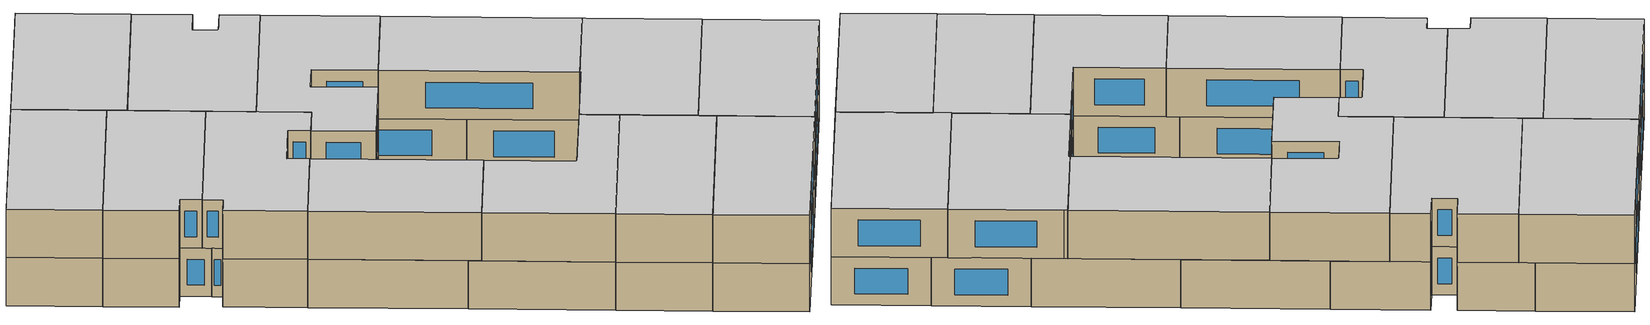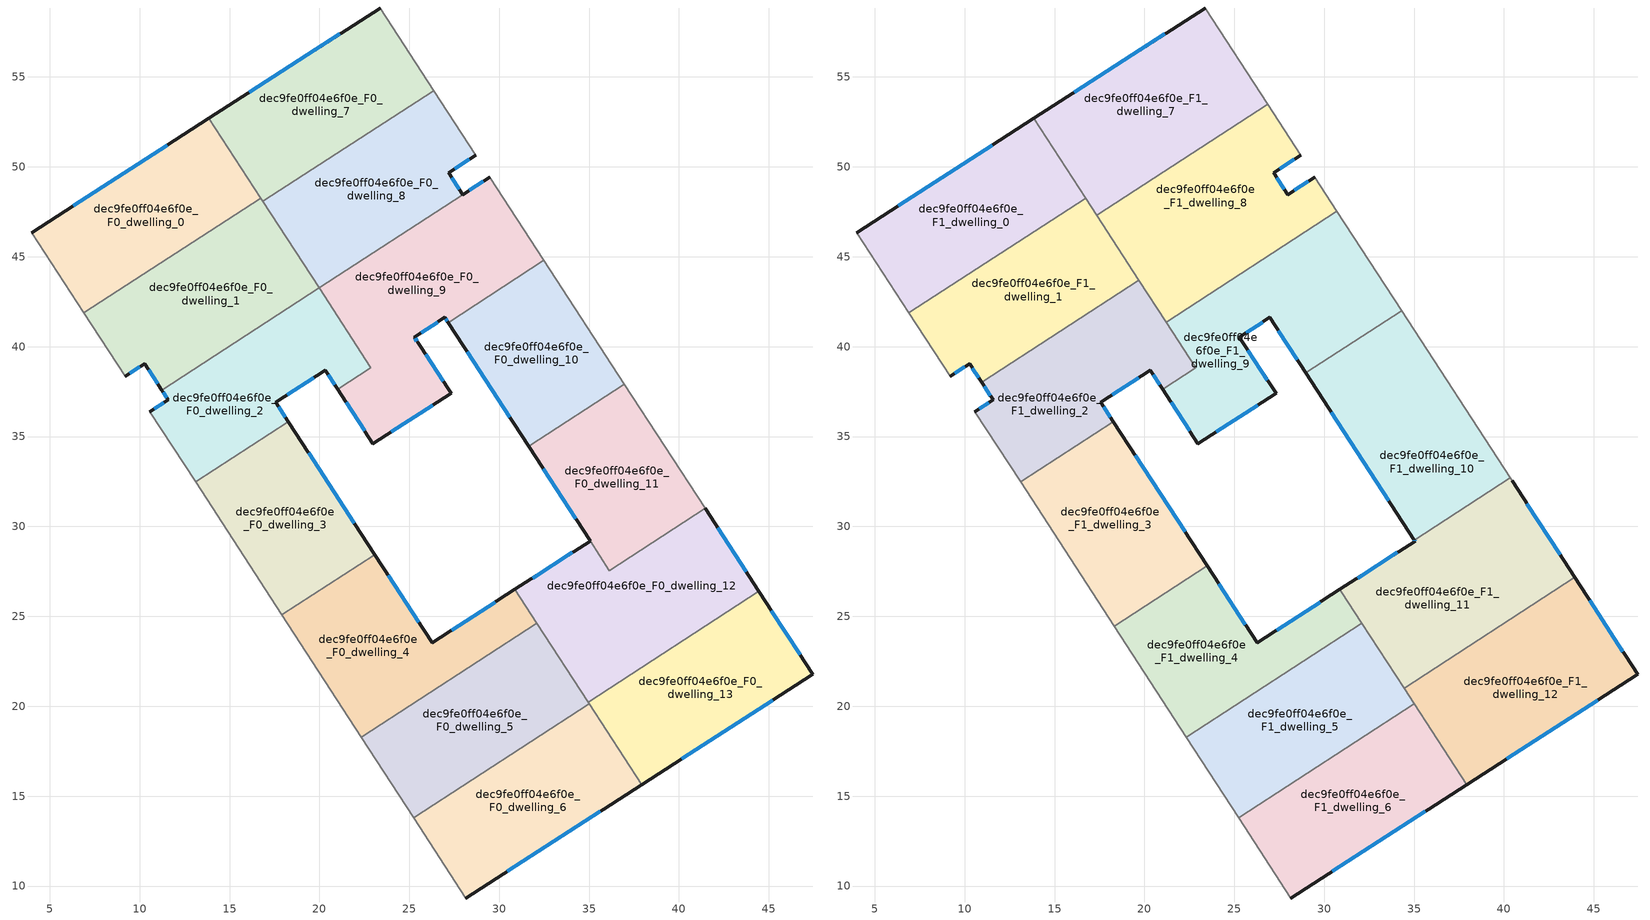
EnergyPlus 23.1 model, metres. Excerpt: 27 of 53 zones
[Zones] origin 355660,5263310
dec9fe0ff04e6f0e_F0_dwelling_0
 floor ground (EU_floor_Construction): 13.86,52.69 16.74,48.26 6.9,41.88 4,46.34 z0
 wall outside (EU_wall_Construction): 13.86,52.69 4,46.34 z0:3
 wall to dec9fe0ff04e6f0e_F0_dwelling_1 (EU_wall_Construction): 6.9,41.88 16.74,48.26 z0:3
 wall adiabatic (EU_wall_Construction): 4,46.34 6.9,41.88 z0:3
 wall to dec9fe0ff04e6f0e_F0_dwelling_7 (EU_wall_Construction): 16.74,48.26 13.86,52.69 z0:3
 window (EU_Window_Construction): 11.54,51.2 6.32,47.83 z0.7:2.3
dec9fe0ff04e6f0e_F0_dwelling_1
 floor ground (EU_floor_Construction): 16.74,48.26 19.98,43.27 11.23,37.58 10.27,39.05 9.19,38.36 6.9,41.88 z0
 wall outside (EU_wall_Construction): 9.19,38.36 10.27,39.05 11.23,37.58 z0:3
 wall to dec9fe0ff04e6f0e_F0_dwelling_2 (EU_wall_Construction): 11.23,37.58 19.98,43.27 z0:3
 wall adiabatic (EU_wall_Construction): 6.9,41.88 9.19,38.36 z0:3
 wall to dec9fe0ff04e6f0e_F0_dwelling_8 (EU_wall_Construction): 19.98,43.27 16.86,48.08 z0:3
 wall to dec9fe0ff04e6f0e_F0_dwelling_7 (EU_wall_Construction): 16.86,48.08 16.74,48.26 z0:3
 window (EU_Window_Construction): 10.5,38.71 11,37.93 / 9.45,38.52 10.02,38.89 z0.7:2.3
dec9fe0ff04e6f0e_F0_dwelling_10
 floor ground (EU_floor_Construction): 32.49,44.79 36.96,37.91 31.63,34.45 27.16,41.33 z0
 wall outside (EU_wall_Construction): 27.16,41.33 31.63,34.45 z0:3
 wall to dec9fe0ff04e6f0e_F0_dwelling_9 (EU_wall_Construction): 32.49,44.79 27.16,41.33 z0:3
 wall adiabatic (EU_wall_Construction): 36.96,37.91 32.49,44.79 z0:3
 wall to dec9fe0ff04e6f0e_F0_dwelling_11 (EU_wall_Construction): 31.63,34.45 36.96,37.91 z0:3
 window (EU_Window_Construction): 28.21,39.72 30.58,36.07 z0.7:2.3
dec9fe0ff04e6f0e_F0_dwelling_11
 floor ground (EU_floor_Construction): 36.96,37.91 41.45,31 36.12,27.54 31.63,34.45 z0
 wall outside (EU_wall_Construction): 31.63,34.45 35.05,29.19 z0:3
 wall adiabatic (EU_wall_Construction): 41.45,31 36.96,37.91 z0:3
 wall to dec9fe0ff04e6f0e_F0_dwelling_12 (EU_wall_Construction): 35.05,29.19 36.12,27.54 41.45,31 z0:3
 window (EU_Window_Construction): 32.44,33.21 34.25,30.43 z0.7:2.3
dec9fe0ff04e6f0e_F0_dwelling_12
 floor ground (EU_floor_Construction): 41.45,31 44.44,26.4 34.94,20.23 30.87,26.49 35.05,29.19 36.12,27.54 z0
 wall outside (EU_wall_Construction): 35.05,29.19 30.87,26.49 / 44.44,26.4 41.45,31 z0:3
 wall to dec9fe0ff04e6f0e_F0_dwelling_13 (EU_wall_Construction): 34.94,20.23 44.44,26.4 z0:3
 wall to dec9fe0ff04e6f0e_F0_dwelling_5 (EU_wall_Construction): 32.09,24.62 34.94,20.23 z0:3
 wall to dec9fe0ff04e6f0e_F0_dwelling_4 (EU_wall_Construction): 30.87,26.49 32.09,24.62 z0:3
 window (EU_Window_Construction): 34.07,28.56 31.85,27.13 / 43.74,27.48 42.15,29.92 z0.7:2.3
dec9fe0ff04e6f0e_F0_dwelling_13
 floor ground (EU_floor_Construction): 44.44,26.4 47.44,21.78 37.92,15.64 34.94,20.23 z0
 wall outside (EU_wall_Construction): 37.92,15.64 47.44,21.78 44.44,26.4 z0:3
 wall to dec9fe0ff04e6f0e_F0_dwelling_6 (EU_wall_Construction): 35,20.14 37.92,15.64 z0:3
 wall to dec9fe0ff04e6f0e_F0_dwelling_5 (EU_wall_Construction): 34.94,20.23 35,20.14 z0:3
 window (EU_Window_Construction): 46.73,22.86 45.14,25.31 / 40.15,17.08 45.2,20.34 z0.7:2.3
dec9fe0ff04e6f0e_F0_dwelling_2
 floor ground (EU_floor_Construction): 19.98,43.27 22.87,38.82 21.02,37.62 20.33,38.68 17.57,36.91 18.27,35.83 13.11,32.48 10.58,36.39 11.58,37.04 11.23,37.58 z0
 wall outside (EU_wall_Construction): 18.27,35.83 17.57,36.91 20.33,38.68 21.02,37.62 / 11.23,37.58 11.58,37.04 10.58,36.39 z0:3
 wall to dec9fe0ff04e6f0e_F0_dwelling_9 (EU_wall_Construction): 21.02,37.62 22.87,38.82 19.98,43.27 z0:3
 wall to dec9fe0ff04e6f0e_F0_dwelling_3 (EU_wall_Construction): 13.11,32.48 18.27,35.83 z0:3
 wall adiabatic (EU_wall_Construction): 10.58,36.39 13.11,32.48 z0:3
 window (EU_Window_Construction): 20.49,38.43 20.86,37.87 / 18.22,37.32 19.68,38.27 / 18.11,36.08 17.74,36.65 / 11.34,36.89 10.81,36.54 / 11.31,37.46 11.5,37.17 z0.7:2.3
dec9fe0ff04e6f0e_F0_dwelling_3
 floor ground (EU_floor_Construction): 18.27,35.83 23.08,28.44 17.92,25.09 13.11,32.48 z0
 wall outside (EU_wall_Construction): 23.08,28.44 18.27,35.83 z0:3
 wall to dec9fe0ff04e6f0e_F0_dwelling_4 (EU_wall_Construction): 17.92,25.09 23.08,28.44 z0:3
 wall adiabatic (EU_wall_Construction): 13.11,32.48 17.92,25.09 z0:3
 window (EU_Window_Construction): 21.95,30.17 19.4,34.09 z0.7:2.3
dec9fe0ff04e6f0e_F0_dwelling_4
 floor ground (EU_floor_Construction): 30.87,26.49 32.09,24.62 22.34,18.29 17.92,25.09 23.08,28.44 26.27,23.53 z0
 wall outside (EU_wall_Construction): 30.87,26.49 26.27,23.53 23.08,28.44 z0:3
 wall to dec9fe0ff04e6f0e_F0_dwelling_5 (EU_wall_Construction): 22.34,18.29 32.09,24.62 z0:3
 wall adiabatic (EU_wall_Construction): 17.92,25.09 22.34,18.29 z0:3
 window (EU_Window_Construction): 29.79,25.8 27.35,24.22 / 25.52,24.68 23.83,27.28 z0.7:2.3
dec9fe0ff04e6f0e_F0_dwelling_5
 floor ground (EU_floor_Construction): 32.09,24.62 35,20.14 25.25,13.8 22.34,18.29 z0
 wall to dec9fe0ff04e6f0e_F0_dwelling_6 (EU_wall_Construction): 25.25,13.8 35,20.14 z0:3
 wall adiabatic (EU_wall_Construction): 22.34,18.29 25.25,13.8 z0:3
dec9fe0ff04e6f0e_F0_dwelling_6
 floor ground (EU_floor_Construction): 35,20.14 37.92,15.64 28.15,9.33 25.25,13.8 z0
 wall outside (EU_wall_Construction): 28.15,9.33 37.92,15.64 z0:3
 wall adiabatic (EU_wall_Construction): 25.25,13.8 28.15,9.33 z0:3
 window (EU_Window_Construction): 30.45,10.81 35.63,14.16 z0.7:2.3
dec9fe0ff04e6f0e_F0_dwelling_7
 floor ground (EU_floor_Construction): 23.38,58.83 26.35,54.25 16.86,48.08 13.86,52.69 z0
 wall outside (EU_wall_Construction): 23.38,58.83 13.86,52.69 z0:3
 wall to dec9fe0ff04e6f0e_F0_dwelling_8 (EU_wall_Construction): 16.86,48.08 26.35,54.25 z0:3
 wall adiabatic (EU_wall_Construction): 26.35,54.25 23.38,58.83 z0:3
 window (EU_Window_Construction): 21.14,57.39 16.09,54.14 z0.7:2.3
dec9fe0ff04e6f0e_F0_dwelling_8
 floor ground (EU_floor_Construction): 26.35,54.25 28.7,50.64 27.19,49.67 27.97,48.46 19.98,43.27 16.86,48.08 z0
 wall outside (EU_wall_Construction): 27.97,48.46 27.19,49.67 28.7,50.64 z0:3
 wall to dec9fe0ff04e6f0e_F0_dwelling_9 (EU_wall_Construction): 19.98,43.27 27.97,48.46 z0:3
 wall adiabatic (EU_wall_Construction): 28.7,50.64 26.35,54.25 z0:3
 window (EU_Window_Construction): 27.54,49.9 28.34,50.41 / 27.79,48.74 27.37,49.38 z0.7:2.3
dec9fe0ff04e6f0e_F0_dwelling_9
 floor ground (EU_floor_Construction): 29.48,49.43 32.49,44.79 27.16,41.33 26.97,41.62 25.28,40.53 25.47,40.24 27.32,37.4 22.98,34.6 21.02,37.62 22.87,38.82 19.98,43.27 27.97,48.46 z0
 wall outside (EU_wall_Construction): 29.48,49.43 27.97,48.46 / 21.02,37.62 22.98,34.6 27.32,37.4 25.47,40.24 25.28,40.53 26.97,41.62 27.16,41.33 z0:3
 wall adiabatic (EU_wall_Construction): 32.49,44.79 29.48,49.43 z0:3
 window (EU_Window_Construction): 29.12,49.2 28.33,48.69 / 27.02,41.55 27.12,41.4 / 25.68,40.79 26.58,41.37 / 25.43,40.31 25.33,40.46 / 26.89,38.07 25.91,39.57 / 24,35.26 26.3,36.74 / 21.48,36.91 22.52,35.31 z0.7:2.3
dec9fe0ff04e6f0e_F1_dwelling_0
 floor to dec9fe0ff04e6f0e_F0_dwelling_0 (EU_floor_Construction): 13.86,52.69 16.74,48.26 6.9,41.88 4,46.34 z3
 wall outside (EU_wall_Construction): 13.86,52.69 4,46.34 z3:6
 wall to dec9fe0ff04e6f0e_F1_dwelling_1 (EU_wall_Construction): 6.9,41.88 16.74,48.26 z3:6
 wall adiabatic (EU_wall_Construction): 4,46.34 6.9,41.88 z3:6
 wall to dec9fe0ff04e6f0e_F1_dwelling_7 (EU_wall_Construction): 16.74,48.26 13.86,52.69 z3:6
 window (EU_Window_Construction): 11.54,51.2 6.32,47.83 z3.7:5.3
 ceiling to dec9fe0ff04e6f0e_F2_dwelling_0 (EU_floor_Construction): 16.74,48.26 13.86,52.69 4,46.34 6.9,41.88 z6
dec9fe0ff04e6f0e_F1_dwelling_1
 floor to dec9fe0ff04e6f0e_F0_dwelling_1 (EU_floor_Construction): 16.74,48.26 19.7,43.7 10.95,38.02 10.27,39.05 9.19,38.36 6.9,41.88 z3
 wall outside (EU_wall_Construction): 9.19,38.36 10.27,39.05 10.95,38.02 z3:6
 wall to dec9fe0ff04e6f0e_F1_dwelling_2 (EU_wall_Construction): 10.95,38.02 19.7,43.7 z3:6
 wall adiabatic (EU_wall_Construction): 6.9,41.88 9.19,38.36 z3:6
 wall to dec9fe0ff04e6f0e_F1_dwelling_8 (EU_wall_Construction): 19.7,43.7 17.35,47.31 z3:6
 wall to dec9fe0ff04e6f0e_F1_dwelling_7 (EU_wall_Construction): 17.35,47.31 16.74,48.26 z3:6
 window (EU_Window_Construction): 10.43,38.81 10.79,38.26 / 9.45,38.52 10.02,38.89 z3.7:5.3
 ceiling to dec9fe0ff04e6f0e_F2_dwelling_1 (EU_floor_Construction): 19.7,43.7 16.74,48.26 6.9,41.88 9.19,38.36 10.27,39.05 10.95,38.02 z6
dec9fe0ff04e6f0e_F1_dwelling_10
 floor to dec9fe0ff04e6f0e_F0_dwelling_10 (EU_floor_Construction): 34.31,42 36.96,37.91 31.63,34.45 28.98,38.54 z3
 floor to dec9fe0ff04e6f0e_F0_dwelling_11 (EU_floor_Construction): 36.96,37.91 40.34,32.7 35.02,29.24 31.63,34.45 z3
 wall outside (EU_wall_Construction): 28.98,38.54 35.02,29.24 z3:6
 wall to dec9fe0ff04e6f0e_F1_dwelling_9 (EU_wall_Construction): 34.31,42 28.98,38.54 z3:6
 wall adiabatic (EU_wall_Construction): 40.34,32.7 34.31,42 z3:6
 wall to dec9fe0ff04e6f0e_F1_dwelling_11 (EU_wall_Construction): 35.02,29.24 40.34,32.7 z3:6
 window (EU_Window_Construction): 30.4,36.35 33.6,31.42 z3.7:5.3
 ceiling to dec9fe0ff04e6f0e_F2_dwelling_10 (EU_floor_Construction): 40.34,32.7 34.31,42 28.98,38.54 35.02,29.24 z6
dec9fe0ff04e6f0e_F1_dwelling_11
 floor to dec9fe0ff04e6f0e_F0_dwelling_11 (EU_floor_Construction): 40.45,32.53 41.45,31 36.12,27.54 35.02,29.24 40.34,32.7 z3
 floor to dec9fe0ff04e6f0e_F0_dwelling_12 (EU_floor_Construction): 41.45,31 43.94,27.16 34.44,21 30.96,26.37 30.87,26.49 35.05,29.19 36.12,27.54 z3
 wall outside (EU_wall_Construction): 35.02,29.24 35.05,29.19 30.87,26.49 / 43.94,27.16 40.45,32.53 z3:6
 wall adiabatic (EU_wall_Construction): 40.45,32.53 40.34,32.7 z3:6
 wall to dec9fe0ff04e6f0e_F1_dwelling_12 (EU_wall_Construction): 34.44,21 43.94,27.16 z3:6
 wall to dec9fe0ff04e6f0e_F1_dwelling_5 (EU_wall_Construction): 32.09,24.62 34.44,21 z3:6
 wall to dec9fe0ff04e6f0e_F1_dwelling_4 (EU_wall_Construction): 30.87,26.49 30.96,26.37 32.09,24.62 z3:6
 window (EU_Window_Construction): 34.07,28.56 31.85,27.13 / 35.03,29.23 35.04,29.2 / 43.12,28.42 41.27,31.27 z3.7:5.3
 ceiling to dec9fe0ff04e6f0e_F2_dwelling_11 (EU_floor_Construction): 43.94,27.16 40.45,32.53 40.34,32.7 35.02,29.24 35.05,29.19 30.87,26.49 30.96,26.37 34.44,21 z6
dec9fe0ff04e6f0e_F1_dwelling_12
 floor to dec9fe0ff04e6f0e_F0_dwelling_13 (EU_floor_Construction): 44.44,26.4 47.44,21.78 37.92,15.64 34.94,20.23 z3
 floor to dec9fe0ff04e6f0e_F0_dwelling_12 (EU_floor_Construction): 43.94,27.16 44.44,26.4 34.94,20.23 34.44,21 z3
 wall outside (EU_wall_Construction): 37.92,15.64 47.44,21.78 43.94,27.16 z3:6
 wall to dec9fe0ff04e6f0e_F1_dwelling_6 (EU_wall_Construction): 35,20.14 37.92,15.64 z3:6
 wall to dec9fe0ff04e6f0e_F1_dwelling_5 (EU_wall_Construction): 34.44,21 35,20.14 z3:6
 window (EU_Window_Construction): 46.62,23.04 44.76,25.9 / 40.15,17.08 45.2,20.34 z3.7:5.3
 ceiling to dec9fe0ff04e6f0e_F2_dwelling_12 (EU_floor_Construction): 47.44,21.78 43.94,27.16 34.44,21 37.92,15.64 z6
dec9fe0ff04e6f0e_F1_dwelling_2
 floor to dec9fe0ff04e6f0e_F0_dwelling_2 (EU_floor_Construction): 19.98,43.27 22.87,38.82 21.02,37.62 20.33,38.68 17.57,36.91 18.27,35.83 13.11,32.48 10.58,36.39 11.58,37.04 11.23,37.59 z3
 floor to dec9fe0ff04e6f0e_F0_dwelling_1 (EU_floor_Construction): 19.7,43.7 19.98,43.27 11.23,37.59 10.95,38.02 z3
 wall outside (EU_wall_Construction): 18.27,35.83 17.57,36.91 20.33,38.68 21.02,37.62 / 10.95,38.02 11.58,37.04 10.58,36.39 z3:6
 wall to dec9fe0ff04e6f0e_F1_dwelling_9 (EU_wall_Construction): 21.02,37.62 22.87,38.82 21.21,41.37 z3:6
 wall to dec9fe0ff04e6f0e_F1_dwelling_3 (EU_wall_Construction): 13.11,32.48 18.27,35.83 z3:6
 wall adiabatic (EU_wall_Construction): 10.58,36.39 13.11,32.48 z3:6
 wall to dec9fe0ff04e6f0e_F1_dwelling_8 (EU_wall_Construction): 21.21,41.37 19.7,43.7 z3:6
 window (EU_Window_Construction): 20.49,38.43 20.86,37.87 / 18.22,37.32 19.68,38.27 / 18.11,36.08 17.74,36.65 / 11.34,36.89 10.81,36.54 / 11.1,37.79 11.43,37.27 z3.7:5.3
 ceiling to dec9fe0ff04e6f0e_F2_dwelling_2 (EU_floor_Construction): 21.02,37.62 22.87,38.82 19.7,43.7 10.95,38.02 11.58,37.04 10.58,36.39 13.11,32.48 18.27,35.83 17.57,36.91 20.33,38.68 z6
dec9fe0ff04e6f0e_F1_dwelling_3
 floor to dec9fe0ff04e6f0e_F0_dwelling_3 (EU_floor_Construction): 18.27,35.83 23.08,28.44 17.92,25.09 13.11,32.48 z3
 floor to dec9fe0ff04e6f0e_F0_dwelling_4 (EU_floor_Construction): 23.08,28.44 23.49,27.81 18.33,24.46 17.92,25.09 z3
 wall outside (EU_wall_Construction): 23.49,27.81 18.27,35.83 z3:6
 wall to dec9fe0ff04e6f0e_F1_dwelling_4 (EU_wall_Construction): 18.33,24.46 23.49,27.81 z3:6
 wall adiabatic (EU_wall_Construction): 13.11,32.48 18.33,24.46 z3:6
 window (EU_Window_Construction): 22.26,29.69 19.5,33.95 z3.7:5.3
 ceiling to dec9fe0ff04e6f0e_F2_dwelling_3 (EU_floor_Construction): 23.49,27.81 18.27,35.83 13.11,32.48 18.33,24.46 z6
dec9fe0ff04e6f0e_F1_dwelling_4
 floor to dec9fe0ff04e6f0e_F0_dwelling_4 (EU_floor_Construction): 30.87,26.49 32.09,24.62 22.34,18.29 18.33,24.46 23.49,27.81 26.27,23.53 z3
 wall outside (EU_wall_Construction): 30.87,26.49 26.27,23.53 23.49,27.81 z3:6
 wall to dec9fe0ff04e6f0e_F1_dwelling_5 (EU_wall_Construction): 22.34,18.29 32.09,24.62 z3:6
 wall adiabatic (EU_wall_Construction): 18.33,24.46 22.34,18.29 z3:6
 window (EU_Window_Construction): 25.62,24.53 24.14,26.8 / 29.79,25.8 27.35,24.22 z3.7:5.3
 ceiling to dec9fe0ff04e6f0e_F2_dwelling_4 (EU_floor_Construction): 32.09,24.62 30.87,26.49 26.27,23.53 23.49,27.81 18.33,24.46 22.34,18.29 z6
dec9fe0ff04e6f0e_F1_dwelling_5
 floor to dec9fe0ff04e6f0e_F0_dwelling_5 (EU_floor_Construction): 32.09,24.62 35,20.14 25.25,13.8 22.34,18.29 z3
 wall to dec9fe0ff04e6f0e_F1_dwelling_6 (EU_wall_Construction): 25.25,13.8 35,20.14 z3:6
 wall adiabatic (EU_wall_Construction): 22.34,18.29 25.25,13.8 z3:6
 ceiling to dec9fe0ff04e6f0e_F2_dwelling_5 (EU_floor_Construction): 35,20.14 32.09,24.62 22.34,18.29 25.25,13.8 z6
dec9fe0ff04e6f0e_F1_dwelling_6
 floor to dec9fe0ff04e6f0e_F0_dwelling_6 (EU_floor_Construction): 35,20.14 37.92,15.64 28.15,9.33 25.25,13.8 z3
 wall outside (EU_wall_Construction): 28.15,9.33 37.92,15.64 z3:6
 wall adiabatic (EU_wall_Construction): 25.25,13.8 28.15,9.33 z3:6
 window (EU_Window_Construction): 30.45,10.81 35.63,14.16 z3.7:5.3
 ceiling to dec9fe0ff04e6f0e_F2_dwelling_6 (EU_floor_Construction): 37.92,15.64 35,20.14 25.25,13.8 28.15,9.33 z6
dec9fe0ff04e6f0e_F1_dwelling_7
 floor to dec9fe0ff04e6f0e_F0_dwelling_7 (EU_floor_Construction): 23.38,58.83 26.35,54.25 16.86,48.08 13.86,52.69 z3
 floor to dec9fe0ff04e6f0e_F0_dwelling_8 (EU_floor_Construction): 26.35,54.25 26.85,53.48 17.35,47.31 16.86,48.08 z3
 wall outside (EU_wall_Construction): 23.38,58.83 13.86,52.69 z3:6
 wall to dec9fe0ff04e6f0e_F1_dwelling_8 (EU_wall_Construction): 17.35,47.31 26.85,53.48 z3:6
 wall adiabatic (EU_wall_Construction): 26.85,53.48 23.38,58.83 z3:6
 window (EU_Window_Construction): 21.14,57.39 16.09,54.14 z3.7:5.3
 ceiling to dec9fe0ff04e6f0e_F2_dwelling_7 (EU_floor_Construction): 26.85,53.48 23.38,58.83 13.86,52.69 17.35,47.31 z6
dec9fe0ff04e6f0e_F1_dwelling_8
 floor to dec9fe0ff04e6f0e_F0_dwelling_8 (EU_floor_Construction): 26.85,53.48 28.7,50.64 27.19,49.67 27.97,48.46 19.98,43.27 17.35,47.31 z3
 floor to dec9fe0ff04e6f0e_F0_dwelling_9 (EU_floor_Construction): 29.48,49.43 30.71,47.54 21.21,41.37 19.98,43.27 27.97,48.46 z3
 wall outside (EU_wall_Construction): 29.48,49.43 27.97,48.46 27.19,49.67 28.7,50.64 z3:6
 wall adiabatic (EU_wall_Construction): 28.7,50.64 26.85,53.48 / 30.71,47.54 29.48,49.43 z3:6
 wall to dec9fe0ff04e6f0e_F1_dwelling_9 (EU_wall_Construction): 21.21,41.37 30.71,47.54 z3:6
 window (EU_Window_Construction): 27.54,49.9 28.34,50.41 / 27.79,48.74 27.37,49.38 / 29.12,49.2 28.33,48.69 z3.7:5.3
 ceiling to dec9fe0ff04e6f0e_F2_dwelling_8 (EU_floor_Construction): 30.71,47.54 29.48,49.43 27.97,48.46 27.19,49.67 28.7,50.64 26.85,53.48 17.35,47.31 21.21,41.37 z6
dec9fe0ff04e6f0e_F1_dwelling_9
 floor to dec9fe0ff04e6f0e_F0_dwelling_9 (EU_floor_Construction): 30.71,47.54 32.49,44.79 27.16,41.33 26.97,41.62 25.28,40.53 27.32,37.4 22.98,34.6 21.02,37.62 22.87,38.82 21.21,41.37 z3
 floor to dec9fe0ff04e6f0e_F0_dwelling_10 (EU_floor_Construction): 32.49,44.79 34.31,42 28.98,38.54 27.16,41.33 z3
 wall outside (EU_wall_Construction): 21.02,37.62 22.98,34.6 27.32,37.4 25.28,40.53 26.97,41.62 28.98,38.54 z3:6
 wall adiabatic (EU_wall_Construction): 34.31,42 30.71,47.54 z3:6
 window (EU_Window_Construction): 27.44,40.9 28.51,39.26 / 25.68,40.79 26.58,41.37 / 26.84,38.13 25.76,39.79 / 24,35.26 26.3,36.74 / 21.48,36.91 22.52,35.31 z3.7:5.3
 ceiling to dec9fe0ff04e6f0e_F2_dwelling_9 (EU_floor_Construction): 28.98,38.54 34.31,42 30.71,47.54 21.21,41.37 22.87,38.82 21.02,37.62 22.98,34.6 27.32,37.4 25.28,40.53 26.97,41.62 z6
[Building]
EU S2 Campaign: North Axis=0; Terrain=City; Solar Distribution=FullExterior
[Site:Location]
Budapest.Ferenc.Liszt.Intl.AP: Latitude=47.437; Longitude=19.256; Time Zone=1; Elevation=185
[SizingPeriod:WeatherFileDays]
AnnualSizingPeriod: Begin Month=1; Begin Day of Month=1; End Month=12; End Day of Month=31; Day of Week for Start Day=Monday; Use Weather File Daylight Saving Period=No; Use Weather File Rain and Snow Indicators=No
[MATERIAL]
EU_InternalMass_Material: Roughness=MediumRough; Thickness=0.1; Conductivity=1; Density=1800; Specific Heat=900; Thermal Absorptance=0.9; Solar Absorptance=0.7; Visible Absorptance=0.7
[MATERIAL:NOMASS] Roughness=MediumRough; Thermal Absorptance=0.9; Solar Absorptance=0.7; Visible Absorptance=0.7
Name | Thermal Resistance
EU_wall_NoMass | 0.832559
EU_floor_NoMass | 0.872794
[WINDOWMATERIAL:SIMPLEGLAZINGSYSTEM]
EU_Window_SimpleGlazing: UFactor=2.79869; Solar Heat Gain Coefficient=0.75; Visible Transmittance=0.75
[CONSTRUCTION]
EU_wall_Construction: EU_wall_NoMass
EU_floor_Construction: EU_floor_NoMass
EU_Window_Construction: EU_Window_SimpleGlazing
EU_InternalMass_Construction: EU_InternalMass_Material
[ZONE] Type=1; Multiplier=1; Ceiling Height=autocalculate; Floor Area=autocalculate; Part of Total Floor Area=Yes
Name | Volume
dec9fe0ff04e6f0e_F0_dwelling_0; dec9fe0ff04e6f0e_F1_dwelling_0 | 186.474
dec9fe0ff04e6f0e_F0_dwelling_1 | 202.629
dec9fe0ff04e6f0e_F1_dwelling_1 | 186.5
dec9fe0ff04e6f0e_F0_dwelling_10 | 156.487
dec9fe0ff04e6f0e_F1_dwelling_10 | 211.219
dec9fe0ff04e6f0e_F0_dwelling_11 | 157.012
dec9fe0ff04e6f0e_F1_dwelling_11 | 223.535
dec9fe0ff04e6f0e_F0_dwelling_12 | 215.949
dec9fe0ff04e6f0e_F1_dwelling_12 | 217.57
dec9fe0ff04e6f0e_F0_dwelling_13; dec9fe0ff04e6f0e_F0_dwelling_7 | 186.497
dec9fe0ff04e6f0e_F0_dwelling_2 | 170.36
dec9fe0ff04e6f0e_F1_dwelling_2 | 186.481
dec9fe0ff04e6f0e_F0_dwelling_3 | 162.711
dec9fe0ff04e6f0e_F1_dwelling_3 | 176.563
dec9fe0ff04e6f0e_F0_dwelling_4 | 186.479
dec9fe0ff04e6f0e_F1_dwelling_4 | 172.642
dec9fe0ff04e6f0e_F0_dwelling_5; dec9fe0ff04e6f0e_F1_dwelling_5 | 186.526
dec9fe0ff04e6f0e_F0_dwelling_6; dec9fe0ff04e6f0e_F1_dwelling_6 | 186.472
dec9fe0ff04e6f0e_F1_dwelling_7 | 217.571
dec9fe0ff04e6f0e_F0_dwelling_8 | 187.068
dec9fe0ff04e6f0e_F1_dwelling_8 | 232.874
dec9fe0ff04e6f0e_F0_dwelling_9 | 239.698
dec9fe0ff04e6f0e_F1_dwelling_9 | 226.43
[INTERNALMASS] Construction=EU_InternalMass_Construction
Name | Zone or ZoneList | Surface Area
dec9fe0ff04e6f0e_F0_dwelling_0_EU_InternalMass | dec9fe0ff04e6f0e_F0_dwelling_0 | 62.158
dec9fe0ff04e6f0e_F0_dwelling_1_EU_InternalMass | dec9fe0ff04e6f0e_F0_dwelling_1 | 67.5429
dec9fe0ff04e6f0e_F0_dwelling_2_EU_InternalMass | dec9fe0ff04e6f0e_F0_dwelling_2 | 56.7869
dec9fe0ff04e6f0e_F0_dwelling_3_EU_InternalMass | dec9fe0ff04e6f0e_F0_dwelling_3 | 54.237
dec9fe0ff04e6f0e_F0_dwelling_4_EU_InternalMass | dec9fe0ff04e6f0e_F0_dwelling_4 | 62.1595
dec9fe0ff04e6f0e_F0_dwelling_5_EU_InternalMass | dec9fe0ff04e6f0e_F0_dwelling_5 | 62.1751
dec9fe0ff04e6f0e_F0_dwelling_6_EU_InternalMass | dec9fe0ff04e6f0e_F0_dwelling_6 | 62.1575
dec9fe0ff04e6f0e_F0_dwelling_7_EU_InternalMass | dec9fe0ff04e6f0e_F0_dwelling_7 | 62.1659
dec9fe0ff04e6f0e_F0_dwelling_8_EU_InternalMass | dec9fe0ff04e6f0e_F0_dwelling_8 | 62.3558
dec9fe0ff04e6f0e_F0_dwelling_9_EU_InternalMass | dec9fe0ff04e6f0e_F0_dwelling_9 | 79.8991
dec9fe0ff04e6f0e_F0_dwelling_10_EU_InternalMass | dec9fe0ff04e6f0e_F0_dwelling_10 | 52.1624
dec9fe0ff04e6f0e_F0_dwelling_11_EU_InternalMass | dec9fe0ff04e6f0e_F0_dwelling_11 | 52.3382
dec9fe0ff04e6f0e_F0_dwelling_12_EU_InternalMass | dec9fe0ff04e6f0e_F0_dwelling_12 | 71.9835
dec9fe0ff04e6f0e_F0_dwelling_13_EU_InternalMass | dec9fe0ff04e6f0e_F0_dwelling_13 | 62.1659
dec9fe0ff04e6f0e_F1_dwelling_0_EU_InternalMass | dec9fe0ff04e6f0e_F1_dwelling_0 | 62.158
dec9fe0ff04e6f0e_F1_dwelling_1_EU_InternalMass | dec9fe0ff04e6f0e_F1_dwelling_1 | 62.1687
dec9fe0ff04e6f0e_F1_dwelling_2_EU_InternalMass | dec9fe0ff04e6f0e_F1_dwelling_2 | 62.1604
dec9fe0ff04e6f0e_F1_dwelling_3_EU_InternalMass | dec9fe0ff04e6f0e_F1_dwelling_3 | 58.851
dec9fe0ff04e6f0e_F1_dwelling_4_EU_InternalMass | dec9fe0ff04e6f0e_F1_dwelling_4 | 57.5455
dec9fe0ff04e6f0e_F1_dwelling_5_EU_InternalMass | dec9fe0ff04e6f0e_F1_dwelling_5 | 62.1751
dec9fe0ff04e6f0e_F1_dwelling_6_EU_InternalMass | dec9fe0ff04e6f0e_F1_dwelling_6 | 62.1575
dec9fe0ff04e6f0e_F1_dwelling_7_EU_InternalMass | dec9fe0ff04e6f0e_F1_dwelling_7 | 72.5238
dec9fe0ff04e6f0e_F1_dwelling_8_EU_InternalMass | dec9fe0ff04e6f0e_F1_dwelling_8 | 77.6189
dec9fe0ff04e6f0e_F1_dwelling_9_EU_InternalMass | dec9fe0ff04e6f0e_F1_dwelling_9 | 75.4825
dec9fe0ff04e6f0e_F1_dwelling_10_EU_InternalMass | dec9fe0ff04e6f0e_F1_dwelling_10 | 70.4036
dec9fe0ff04e6f0e_F1_dwelling_11_EU_InternalMass | dec9fe0ff04e6f0e_F1_dwelling_11 | 74.5157
dec9fe0ff04e6f0e_F1_dwelling_12_EU_InternalMass | dec9fe0ff04e6f0e_F1_dwelling_12 | 72.5235
[OTHEREQUIPMENT] Fuel Type=Electricity; Design Level Calculation Method=Watts/Area; Power per Zone Floor Area=1; Fraction Latent=0; Fraction Radiant=0; Fraction Lost=0; Carbon Dioxide Generation Rate=0; EndUse Subcategory=EU_Step8_InternalGains
Name | Zone or ZoneList or Space or SpaceList | Schedule
EU_Step8_InternalGain_dec9fe0ff04e6f0e_F0_dwelling_0_f000 | dec9fe0ff04e6f0e_F0_dwelling_0 | EU_Step8_GainSchedule_dec9fe0ff04e6f0e_F0_dwelling_0_f000
EU_Step8_InternalGain_dec9fe0ff04e6f0e_F0_dwelling_1_f000 | dec9fe0ff04e6f0e_F0_dwelling_1 | EU_Step8_GainSchedule_dec9fe0ff04e6f0e_F0_dwelling_1_f000
EU_Step8_InternalGain_dec9fe0ff04e6f0e_F0_dwelling_2_f000 | dec9fe0ff04e6f0e_F0_dwelling_2 | EU_Step8_GainSchedule_dec9fe0ff04e6f0e_F0_dwelling_2_f000
EU_Step8_InternalGain_dec9fe0ff04e6f0e_F0_dwelling_3_f000 | dec9fe0ff04e6f0e_F0_dwelling_3 | EU_Step8_GainSchedule_dec9fe0ff04e6f0e_F0_dwelling_3_f000
EU_Step8_InternalGain_dec9fe0ff04e6f0e_F0_dwelling_4_f000 | dec9fe0ff04e6f0e_F0_dwelling_4 | EU_Step8_GainSchedule_dec9fe0ff04e6f0e_F0_dwelling_4_f000
EU_Step8_InternalGain_dec9fe0ff04e6f0e_F0_dwelling_5_f000 | dec9fe0ff04e6f0e_F0_dwelling_5 | EU_Step8_GainSchedule_dec9fe0ff04e6f0e_F0_dwelling_5_f000
EU_Step8_InternalGain_dec9fe0ff04e6f0e_F0_dwelling_6_f000 | dec9fe0ff04e6f0e_F0_dwelling_6 | EU_Step8_GainSchedule_dec9fe0ff04e6f0e_F0_dwelling_6_f000
EU_Step8_InternalGain_dec9fe0ff04e6f0e_F0_dwelling_7_f000 | dec9fe0ff04e6f0e_F0_dwelling_7 | EU_Step8_GainSchedule_dec9fe0ff04e6f0e_F0_dwelling_7_f000
EU_Step8_InternalGain_dec9fe0ff04e6f0e_F0_dwelling_8_f000 | dec9fe0ff04e6f0e_F0_dwelling_8 | EU_Step8_GainSchedule_dec9fe0ff04e6f0e_F0_dwelling_8_f000
EU_Step8_InternalGain_dec9fe0ff04e6f0e_F0_dwelling_9_f000 | dec9fe0ff04e6f0e_F0_dwelling_9 | EU_Step8_GainSchedule_dec9fe0ff04e6f0e_F0_dwelling_9_f000
EU_Step8_InternalGain_dec9fe0ff04e6f0e_F0_dwelling_10_f000 | dec9fe0ff04e6f0e_F0_dwelling_10 | EU_Step8_GainSchedule_dec9fe0ff04e6f0e_F0_dwelling_10_f000
EU_Step8_InternalGain_dec9fe0ff04e6f0e_F0_dwelling_11_f000 | dec9fe0ff04e6f0e_F0_dwelling_11 | EU_Step8_GainSchedule_dec9fe0ff04e6f0e_F0_dwelling_11_f000
EU_Step8_InternalGain_dec9fe0ff04e6f0e_F0_dwelling_12_f000 | dec9fe0ff04e6f0e_F0_dwelling_12 | EU_Step8_GainSchedule_dec9fe0ff04e6f0e_F0_dwelling_12_f000
EU_Step8_InternalGain_dec9fe0ff04e6f0e_F0_dwelling_13_f000 | dec9fe0ff04e6f0e_F0_dwelling_13 | EU_Step8_GainSchedule_dec9fe0ff04e6f0e_F0_dwelling_13_f000
EU_Step8_InternalGain_dec9fe0ff04e6f0e_F1_dwelling_0_f000 | dec9fe0ff04e6f0e_F1_dwelling_0 | EU_Step8_GainSchedule_dec9fe0ff04e6f0e_F1_dwelling_0_f000
EU_Step8_InternalGain_dec9fe0ff04e6f0e_F1_dwelling_1_f000 | dec9fe0ff04e6f0e_F1_dwelling_1 | EU_Step8_GainSchedule_dec9fe0ff04e6f0e_F1_dwelling_1_f000
EU_Step8_InternalGain_dec9fe0ff04e6f0e_F1_dwelling_2_f000 | dec9fe0ff04e6f0e_F1_dwelling_2 | EU_Step8_GainSchedule_dec9fe0ff04e6f0e_F1_dwelling_2_f000
EU_Step8_InternalGain_dec9fe0ff04e6f0e_F1_dwelling_3_f000 | dec9fe0ff04e6f0e_F1_dwelling_3 | EU_Step8_GainSchedule_dec9fe0ff04e6f0e_F1_dwelling_3_f000
EU_Step8_InternalGain_dec9fe0ff04e6f0e_F1_dwelling_4_f000 | dec9fe0ff04e6f0e_F1_dwelling_4 | EU_Step8_GainSchedule_dec9fe0ff04e6f0e_F1_dwelling_4_f000
EU_Step8_InternalGain_dec9fe0ff04e6f0e_F1_dwelling_5_f000 | dec9fe0ff04e6f0e_F1_dwelling_5 | EU_Step8_GainSchedule_dec9fe0ff04e6f0e_F1_dwelling_5_f000
EU_Step8_InternalGain_dec9fe0ff04e6f0e_F1_dwelling_6_f000 | dec9fe0ff04e6f0e_F1_dwelling_6 | EU_Step8_GainSchedule_dec9fe0ff04e6f0e_F1_dwelling_6_f000
EU_Step8_InternalGain_dec9fe0ff04e6f0e_F1_dwelling_7_f000 | dec9fe0ff04e6f0e_F1_dwelling_7 | EU_Step8_GainSchedule_dec9fe0ff04e6f0e_F1_dwelling_7_f000
EU_Step8_InternalGain_dec9fe0ff04e6f0e_F1_dwelling_8_f000 | dec9fe0ff04e6f0e_F1_dwelling_8 | EU_Step8_GainSchedule_dec9fe0ff04e6f0e_F1_dwelling_8_f000
EU_Step8_InternalGain_dec9fe0ff04e6f0e_F1_dwelling_9_f000 | dec9fe0ff04e6f0e_F1_dwelling_9 | EU_Step8_GainSchedule_dec9fe0ff04e6f0e_F1_dwelling_9_f000
EU_Step8_InternalGain_dec9fe0ff04e6f0e_F1_dwelling_10_f000 | dec9fe0ff04e6f0e_F1_dwelling_10 | EU_Step8_GainSchedule_dec9fe0ff04e6f0e_F1_dwelling_10_f000
EU_Step8_InternalGain_dec9fe0ff04e6f0e_F1_dwelling_11_f000 | dec9fe0ff04e6f0e_F1_dwelling_11 | EU_Step8_GainSchedule_dec9fe0ff04e6f0e_F1_dwelling_11_f000
EU_Step8_InternalGain_dec9fe0ff04e6f0e_F1_dwelling_12_f000 | dec9fe0ff04e6f0e_F1_dwelling_12 | EU_Step8_GainSchedule_dec9fe0ff04e6f0e_F1_dwelling_12_f000
[ZONEVENTILATION:DESIGNFLOWRATE] Schedule=EU_AlwaysOn; Design Flow Rate Calculation Method=AirChanges/Hour; Air Changes per Hour=0.475469; Ventilation Type=Natural; Fan Pressure Rise=0; Fan Total Efficiency=1; Constant Term Coefficient=1; Temperature Term Coefficient=0; Velocity Term Coefficient=0; Velocity Squared Term Coefficient=0; Minimum Indoor Temperature=-100; Maximum Indoor Temperature=100; Delta Temperature=-100; Minimum Outdoor Temperature=-100; Maximum Outdoor Temperature=100; Maximum Wind Speed=40
Name | Zone or ZoneList or Space or SpaceList
EU_ConstantAir_dec9fe0ff04e6f0e_F0_dwelling_0 | dec9fe0ff04e6f0e_F0_dwelling_0
EU_ConstantAir_dec9fe0ff04e6f0e_F0_dwelling_1 | dec9fe0ff04e6f0e_F0_dwelling_1
EU_ConstantAir_dec9fe0ff04e6f0e_F0_dwelling_2 | dec9fe0ff04e6f0e_F0_dwelling_2
EU_ConstantAir_dec9fe0ff04e6f0e_F0_dwelling_3 | dec9fe0ff04e6f0e_F0_dwelling_3
EU_ConstantAir_dec9fe0ff04e6f0e_F0_dwelling_4 | dec9fe0ff04e6f0e_F0_dwelling_4
EU_ConstantAir_dec9fe0ff04e6f0e_F0_dwelling_5 | dec9fe0ff04e6f0e_F0_dwelling_5
EU_ConstantAir_dec9fe0ff04e6f0e_F0_dwelling_6 | dec9fe0ff04e6f0e_F0_dwelling_6
EU_ConstantAir_dec9fe0ff04e6f0e_F0_dwelling_7 | dec9fe0ff04e6f0e_F0_dwelling_7
EU_ConstantAir_dec9fe0ff04e6f0e_F0_dwelling_8 | dec9fe0ff04e6f0e_F0_dwelling_8
EU_ConstantAir_dec9fe0ff04e6f0e_F0_dwelling_9 | dec9fe0ff04e6f0e_F0_dwelling_9
EU_ConstantAir_dec9fe0ff04e6f0e_F0_dwelling_10 | dec9fe0ff04e6f0e_F0_dwelling_10
EU_ConstantAir_dec9fe0ff04e6f0e_F0_dwelling_11 | dec9fe0ff04e6f0e_F0_dwelling_11
EU_ConstantAir_dec9fe0ff04e6f0e_F0_dwelling_12 | dec9fe0ff04e6f0e_F0_dwelling_12
EU_ConstantAir_dec9fe0ff04e6f0e_F0_dwelling_13 | dec9fe0ff04e6f0e_F0_dwelling_13
EU_ConstantAir_dec9fe0ff04e6f0e_F1_dwelling_0 | dec9fe0ff04e6f0e_F1_dwelling_0
EU_ConstantAir_dec9fe0ff04e6f0e_F1_dwelling_1 | dec9fe0ff04e6f0e_F1_dwelling_1
EU_ConstantAir_dec9fe0ff04e6f0e_F1_dwelling_2 | dec9fe0ff04e6f0e_F1_dwelling_2
EU_ConstantAir_dec9fe0ff04e6f0e_F1_dwelling_3 | dec9fe0ff04e6f0e_F1_dwelling_3
EU_ConstantAir_dec9fe0ff04e6f0e_F1_dwelling_4 | dec9fe0ff04e6f0e_F1_dwelling_4
EU_ConstantAir_dec9fe0ff04e6f0e_F1_dwelling_5 | dec9fe0ff04e6f0e_F1_dwelling_5
EU_ConstantAir_dec9fe0ff04e6f0e_F1_dwelling_6 | dec9fe0ff04e6f0e_F1_dwelling_6
EU_ConstantAir_dec9fe0ff04e6f0e_F1_dwelling_7 | dec9fe0ff04e6f0e_F1_dwelling_7
EU_ConstantAir_dec9fe0ff04e6f0e_F1_dwelling_8 | dec9fe0ff04e6f0e_F1_dwelling_8
EU_ConstantAir_dec9fe0ff04e6f0e_F1_dwelling_9 | dec9fe0ff04e6f0e_F1_dwelling_9
EU_ConstantAir_dec9fe0ff04e6f0e_F1_dwelling_10 | dec9fe0ff04e6f0e_F1_dwelling_10
EU_ConstantAir_dec9fe0ff04e6f0e_F1_dwelling_11 | dec9fe0ff04e6f0e_F1_dwelling_11
EU_ConstantAir_dec9fe0ff04e6f0e_F1_dwelling_12 | dec9fe0ff04e6f0e_F1_dwelling_12
[HVACTEMPLATE:THERMOSTAT] Constant Heating Setpoint=20; Constant Cooling Setpoint=50
EU_HeatOnly_dec9fe0ff04e6f0e_F0_dwelling_0; EU_HeatOnly_dec9fe0ff04e6f0e_F0_dwelling_1; EU_HeatOnly_dec9fe0ff04e6f0e_F0_dwelling_2; EU_HeatOnly_dec9fe0ff04e6f0e_F0_dwelling_3; EU_HeatOnly_dec9fe0ff04e6f0e_F0_dwelling_4; EU_HeatOnly_dec9fe0ff04e6f0e_F0_dwelling_5; EU_HeatOnly_dec9fe0ff04e6f0e_F0_dwelling_6; EU_HeatOnly_dec9fe0ff04e6f0e_F0_dwelling_7; EU_HeatOnly_dec9fe0ff04e6f0e_F0_dwelling_8; EU_HeatOnly_dec9fe0ff04e6f0e_F0_dwelling_9; EU_HeatOnly_dec9fe0ff04e6f0e_F0_dwelling_10; EU_HeatOnly_dec9fe0ff04e6f0e_F0_dwelling_11; EU_HeatOnly_dec9fe0ff04e6f0e_F0_dwelling_12; EU_HeatOnly_dec9fe0ff04e6f0e_F0_dwelling_13; EU_HeatOnly_dec9fe0ff04e6f0e_F1_dwelling_0; EU_HeatOnly_dec9fe0ff04e6f0e_F1_dwelling_1; EU_HeatOnly_dec9fe0ff04e6f0e_F1_dwelling_2; EU_HeatOnly_dec9fe0ff04e6f0e_F1_dwelling_3; EU_HeatOnly_dec9fe0ff04e6f0e_F1_dwelling_4; EU_HeatOnly_dec9fe0ff04e6f0e_F1_dwelling_5; EU_HeatOnly_dec9fe0ff04e6f0e_F1_dwelling_6; EU_HeatOnly_dec9fe0ff04e6f0e_F1_dwelling_7; EU_HeatOnly_dec9fe0ff04e6f0e_F1_dwelling_8; EU_HeatOnly_dec9fe0ff04e6f0e_F1_dwelling_9; EU_HeatOnly_dec9fe0ff04e6f0e_F1_dwelling_10; EU_HeatOnly_dec9fe0ff04e6f0e_F1_dwelling_11; EU_HeatOnly_dec9fe0ff04e6f0e_F1_dwelling_12; EU_HeatOnly_dec9fe0ff04e6f0e_F2_dwelling_0; EU_HeatOnly_dec9fe0ff04e6f0e_F2_dwelling_1; EU_HeatOnly_dec9fe0ff04e6f0e_F2_dwelling_2; EU_HeatOnly_dec9fe0ff04e6f0e_F2_dwelling_3; EU_HeatOnly_dec9fe0ff04e6f0e_F2_dwelling_4; EU_HeatOnly_dec9fe0ff04e6f0e_F2_dwelling_5; EU_HeatOnly_dec9fe0ff04e6f0e_F2_dwelling_6; EU_HeatOnly_dec9fe0ff04e6f0e_F2_dwelling_7; EU_HeatOnly_dec9fe0ff04e6f0e_F2_dwelling_8; EU_HeatOnly_dec9fe0ff04e6f0e_F2_dwelling_9; EU_HeatOnly_dec9fe0ff04e6f0e_F2_dwelling_10; EU_HeatOnly_dec9fe0ff04e6f0e_F2_dwelling_11; EU_HeatOnly_dec9fe0ff04e6f0e_F2_dwelling_12; EU_HeatOnly_dec9fe0ff04e6f0e_F3_dwelling_0; EU_HeatOnly_dec9fe0ff04e6f0e_F3_dwelling_1; EU_HeatOnly_dec9fe0ff04e6f0e_F3_dwelling_2; EU_HeatOnly_dec9fe0ff04e6f0e_F3_dwelling_3; EU_HeatOnly_dec9fe0ff04e6f0e_F3_dwelling_4; EU_HeatOnly_dec9fe0ff04e6f0e_F3_dwelling_5; EU_HeatOnly_dec9fe0ff04e6f0e_F3_dwelling_6; EU_HeatOnly_dec9fe0ff04e6f0e_F3_dwelling_7; EU_HeatOnly_dec9fe0ff04e6f0e_F3_dwelling_8; EU_HeatOnly_dec9fe0ff04e6f0e_F3_dwelling_9; EU_HeatOnly_dec9fe0ff04e6f0e_F3_dwelling_10; EU_HeatOnly_dec9fe0ff04e6f0e_F3_dwelling_11; EU_HeatOnly_dec9fe0ff04e6f0e_F3_dwelling_12
[HVACTEMPLATE:ZONE:IDEALLOADSAIRSYSTEM] System Availability Schedule=EU_AlwaysOn; Maximum Heating Supply Air Temperature=50; Minimum Cooling Supply Air Temperature=13; Maximum Heating Supply Air Humidity Ratio=0.0156; Minimum Cooling Supply Air Humidity Ratio=0.0077; Heating Limit=NoLimit; Cooling Limit=NoLimit; Heating Availability Schedule=EU_AlwaysOn; Cooling Availability Schedule=EU_CoolingOff; Dehumidification Control Type=ConstantSensibleHeatRatio; Cooling Sensible Heat Ratio=0.7; Dehumidification Setpoint=60; Humidification Control Type=None; Humidification Setpoint=30; Outdoor Air Method=None; Outdoor Air Flow Rate per Person=0.00944; Outdoor Air Flow Rate per Zone Floor Area=0; Outdoor Air Flow Rate per Zone=0; Demand Controlled Ventilation Type=None; Outdoor Air Economizer Type=NoEconomizer; Heat Recovery Type=None; Sensible Heat Recovery Effectiveness=0.7; Latent Heat Recovery Effectiveness=0.65
Name | Template Thermostat
dec9fe0ff04e6f0e_F0_dwelling_0 | EU_HeatOnly_dec9fe0ff04e6f0e_F0_dwelling_0
dec9fe0ff04e6f0e_F0_dwelling_1 | EU_HeatOnly_dec9fe0ff04e6f0e_F0_dwelling_1
dec9fe0ff04e6f0e_F0_dwelling_2 | EU_HeatOnly_dec9fe0ff04e6f0e_F0_dwelling_2
dec9fe0ff04e6f0e_F0_dwelling_3 | EU_HeatOnly_dec9fe0ff04e6f0e_F0_dwelling_3
dec9fe0ff04e6f0e_F0_dwelling_4 | EU_HeatOnly_dec9fe0ff04e6f0e_F0_dwelling_4
dec9fe0ff04e6f0e_F0_dwelling_5 | EU_HeatOnly_dec9fe0ff04e6f0e_F0_dwelling_5
dec9fe0ff04e6f0e_F0_dwelling_6 | EU_HeatOnly_dec9fe0ff04e6f0e_F0_dwelling_6
dec9fe0ff04e6f0e_F0_dwelling_7 | EU_HeatOnly_dec9fe0ff04e6f0e_F0_dwelling_7
dec9fe0ff04e6f0e_F0_dwelling_8 | EU_HeatOnly_dec9fe0ff04e6f0e_F0_dwelling_8
dec9fe0ff04e6f0e_F0_dwelling_9 | EU_HeatOnly_dec9fe0ff04e6f0e_F0_dwelling_9
dec9fe0ff04e6f0e_F0_dwelling_10 | EU_HeatOnly_dec9fe0ff04e6f0e_F0_dwelling_10
dec9fe0ff04e6f0e_F0_dwelling_11 | EU_HeatOnly_dec9fe0ff04e6f0e_F0_dwelling_11
dec9fe0ff04e6f0e_F0_dwelling_12 | EU_HeatOnly_dec9fe0ff04e6f0e_F0_dwelling_12
dec9fe0ff04e6f0e_F0_dwelling_13 | EU_HeatOnly_dec9fe0ff04e6f0e_F0_dwelling_13
dec9fe0ff04e6f0e_F1_dwelling_0 | EU_HeatOnly_dec9fe0ff04e6f0e_F1_dwelling_0
dec9fe0ff04e6f0e_F1_dwelling_1 | EU_HeatOnly_dec9fe0ff04e6f0e_F1_dwelling_1
dec9fe0ff04e6f0e_F1_dwelling_2 | EU_HeatOnly_dec9fe0ff04e6f0e_F1_dwelling_2
dec9fe0ff04e6f0e_F1_dwelling_3 | EU_HeatOnly_dec9fe0ff04e6f0e_F1_dwelling_3
dec9fe0ff04e6f0e_F1_dwelling_4 | EU_HeatOnly_dec9fe0ff04e6f0e_F1_dwelling_4
dec9fe0ff04e6f0e_F1_dwelling_5 | EU_HeatOnly_dec9fe0ff04e6f0e_F1_dwelling_5
dec9fe0ff04e6f0e_F1_dwelling_6 | EU_HeatOnly_dec9fe0ff04e6f0e_F1_dwelling_6
dec9fe0ff04e6f0e_F1_dwelling_7 | EU_HeatOnly_dec9fe0ff04e6f0e_F1_dwelling_7
dec9fe0ff04e6f0e_F1_dwelling_8 | EU_HeatOnly_dec9fe0ff04e6f0e_F1_dwelling_8
dec9fe0ff04e6f0e_F1_dwelling_9 | EU_HeatOnly_dec9fe0ff04e6f0e_F1_dwelling_9
dec9fe0ff04e6f0e_F1_dwelling_10 | EU_HeatOnly_dec9fe0ff04e6f0e_F1_dwelling_10
dec9fe0ff04e6f0e_F1_dwelling_11 | EU_HeatOnly_dec9fe0ff04e6f0e_F1_dwelling_11
dec9fe0ff04e6f0e_F1_dwelling_12 | EU_HeatOnly_dec9fe0ff04e6f0e_F1_dwelling_12
[SIZING:ZONE] Zone Cooling Design Supply Air Temperature Input Method=SupplyAirTemperature; Zone Cooling Design Supply Air Temperature=13; Zone Heating Design Supply Air Temperature Input Method=SupplyAirTemperature; Zone Heating Design Supply Air Temperature=50; Zone Cooling Design Supply Air Humidity Ratio=0.008; Zone Heating Design Supply Air Humidity Ratio=0.008; Cooling Design Air Flow Method=DesignDay; Cooling Design Air Flow Rate=0; Cooling Minimum Air Flow per Zone Floor Area=0.000762; Cooling Minimum Air Flow=0; Cooling Minimum Air Flow Fraction=0.2; Heating Design Air Flow Method=DesignDay; Heating Design Air Flow Rate=0; Heating Maximum Air Flow per Zone Floor Area=0.002032; Heating Maximum Air Flow=0.141576; Heating Maximum Air Flow Fraction=0.3; Account for Dedicated Outdoor Air System=No; Dedicated Outdoor Air System Control Strategy=NeutralSupplyAir; Dedicated Outdoor Air Low Setpoint Temperature for Design=autosize; Dedicated Outdoor Air High Setpoint Temperature for Design=autosize; Zone Load Sizing Method=Sensible Load Only No Latent Load; Zone Latent Cooling Design Supply Air Humidity Ratio Input Method=HumidityRatioDifference; Zone Cooling Design Supply Air Humidity Ratio Difference=0.005; Zone Latent Heating Design Supply Air Humidity Ratio Input Method=HumidityRatioDifference; Zone Humidification Design Supply Air Humidity Ratio Difference=0.005
dec9fe0ff04e6f0e_F0_dwelling_0; dec9fe0ff04e6f0e_F0_dwelling_1; dec9fe0ff04e6f0e_F0_dwelling_2; dec9fe0ff04e6f0e_F0_dwelling_3; dec9fe0ff04e6f0e_F0_dwelling_4; dec9fe0ff04e6f0e_F0_dwelling_5; dec9fe0ff04e6f0e_F0_dwelling_6; dec9fe0ff04e6f0e_F0_dwelling_7; dec9fe0ff04e6f0e_F0_dwelling_8; dec9fe0ff04e6f0e_F0_dwelling_9; dec9fe0ff04e6f0e_F0_dwelling_10; dec9fe0ff04e6f0e_F0_dwelling_11; dec9fe0ff04e6f0e_F0_dwelling_12; dec9fe0ff04e6f0e_F0_dwelling_13; dec9fe0ff04e6f0e_F1_dwelling_0; dec9fe0ff04e6f0e_F1_dwelling_1; dec9fe0ff04e6f0e_F1_dwelling_2; dec9fe0ff04e6f0e_F1_dwelling_3; dec9fe0ff04e6f0e_F1_dwelling_4; dec9fe0ff04e6f0e_F1_dwelling_5; dec9fe0ff04e6f0e_F1_dwelling_6; dec9fe0ff04e6f0e_F1_dwelling_7; dec9fe0ff04e6f0e_F1_dwelling_8; dec9fe0ff04e6f0e_F1_dwelling_9; dec9fe0ff04e6f0e_F1_dwelling_10; dec9fe0ff04e6f0e_F1_dwelling_11; dec9fe0ff04e6f0e_F1_dwelling_12
[SCHEDULE:CONSTANT]
Name | Hourly Value
EU_AlwaysOn | 1
EU_CoolingOff | 0
[SCHEDULE:FILE] Column Number=1; Rows to Skip at Top=0; Number of Hours of Data=8760; Column Separator=Comma; Interpolate to Timestep=No; Minutes per Item=60; Adjust Schedule for Daylight Savings=Yes
Name | File
EU_Step8_GainSchedule_dec9fe0ff04e6f0e_F0_dwelling_0_f000 | ../../schedules/dec9fe0ff04e6f0e/dec9fe0ff04e6f0e_F0_dwelling_0_f000_gain.csv
EU_Step8_GainSchedule_dec9fe0ff04e6f0e_F0_dwelling_1_f000 | ../../schedules/dec9fe0ff04e6f0e/dec9fe0ff04e6f0e_F0_dwelling_1_f000_gain.csv
EU_Step8_GainSchedule_dec9fe0ff04e6f0e_F0_dwelling_2_f000 | ../../schedules/dec9fe0ff04e6f0e/dec9fe0ff04e6f0e_F0_dwelling_2_f000_gain.csv
EU_Step8_GainSchedule_dec9fe0ff04e6f0e_F0_dwelling_3_f000 | ../../schedules/dec9fe0ff04e6f0e/dec9fe0ff04e6f0e_F0_dwelling_3_f000_gain.csv
EU_Step8_GainSchedule_dec9fe0ff04e6f0e_F0_dwelling_4_f000 | ../../schedules/dec9fe0ff04e6f0e/dec9fe0ff04e6f0e_F0_dwelling_4_f000_gain.csv
EU_Step8_GainSchedule_dec9fe0ff04e6f0e_F0_dwelling_5_f000 | ../../schedules/dec9fe0ff04e6f0e/dec9fe0ff04e6f0e_F0_dwelling_5_f000_gain.csv
EU_Step8_GainSchedule_dec9fe0ff04e6f0e_F0_dwelling_6_f000 | ../../schedules/dec9fe0ff04e6f0e/dec9fe0ff04e6f0e_F0_dwelling_6_f000_gain.csv
EU_Step8_GainSchedule_dec9fe0ff04e6f0e_F0_dwelling_7_f000 | ../../schedules/dec9fe0ff04e6f0e/dec9fe0ff04e6f0e_F0_dwelling_7_f000_gain.csv
EU_Step8_GainSchedule_dec9fe0ff04e6f0e_F0_dwelling_8_f000 | ../../schedules/dec9fe0ff04e6f0e/dec9fe0ff04e6f0e_F0_dwelling_8_f000_gain.csv
EU_Step8_GainSchedule_dec9fe0ff04e6f0e_F0_dwelling_9_f000 | ../../schedules/dec9fe0ff04e6f0e/dec9fe0ff04e6f0e_F0_dwelling_9_f000_gain.csv
EU_Step8_GainSchedule_dec9fe0ff04e6f0e_F0_dwelling_10_f000 | ../../schedules/dec9fe0ff04e6f0e/dec9fe0ff04e6f0e_F0_dwelling_10_f000_gain.csv
EU_Step8_GainSchedule_dec9fe0ff04e6f0e_F0_dwelling_11_f000 | ../../schedules/dec9fe0ff04e6f0e/dec9fe0ff04e6f0e_F0_dwelling_11_f000_gain.csv
EU_Step8_GainSchedule_dec9fe0ff04e6f0e_F0_dwelling_12_f000 | ../../schedules/dec9fe0ff04e6f0e/dec9fe0ff04e6f0e_F0_dwelling_12_f000_gain.csv
EU_Step8_GainSchedule_dec9fe0ff04e6f0e_F0_dwelling_13_f000 | ../../schedules/dec9fe0ff04e6f0e/dec9fe0ff04e6f0e_F0_dwelling_13_f000_gain.csv
EU_Step8_GainSchedule_dec9fe0ff04e6f0e_F1_dwelling_0_f000 | ../../schedules/dec9fe0ff04e6f0e/dec9fe0ff04e6f0e_F1_dwelling_0_f000_gain.csv
EU_Step8_GainSchedule_dec9fe0ff04e6f0e_F1_dwelling_1_f000 | ../../schedules/dec9fe0ff04e6f0e/dec9fe0ff04e6f0e_F1_dwelling_1_f000_gain.csv
EU_Step8_GainSchedule_dec9fe0ff04e6f0e_F1_dwelling_2_f000 | ../../schedules/dec9fe0ff04e6f0e/dec9fe0ff04e6f0e_F1_dwelling_2_f000_gain.csv
EU_Step8_GainSchedule_dec9fe0ff04e6f0e_F1_dwelling_3_f000 | ../../schedules/dec9fe0ff04e6f0e/dec9fe0ff04e6f0e_F1_dwelling_3_f000_gain.csv
EU_Step8_GainSchedule_dec9fe0ff04e6f0e_F1_dwelling_4_f000 | ../../schedules/dec9fe0ff04e6f0e/dec9fe0ff04e6f0e_F1_dwelling_4_f000_gain.csv
EU_Step8_GainSchedule_dec9fe0ff04e6f0e_F1_dwelling_5_f000 | ../../schedules/dec9fe0ff04e6f0e/dec9fe0ff04e6f0e_F1_dwelling_5_f000_gain.csv
EU_Step8_GainSchedule_dec9fe0ff04e6f0e_F1_dwelling_6_f000 | ../../schedules/dec9fe0ff04e6f0e/dec9fe0ff04e6f0e_F1_dwelling_6_f000_gain.csv
EU_Step8_GainSchedule_dec9fe0ff04e6f0e_F1_dwelling_7_f000 | ../../schedules/dec9fe0ff04e6f0e/dec9fe0ff04e6f0e_F1_dwelling_7_f000_gain.csv
EU_Step8_GainSchedule_dec9fe0ff04e6f0e_F1_dwelling_8_f000 | ../../schedules/dec9fe0ff04e6f0e/dec9fe0ff04e6f0e_F1_dwelling_8_f000_gain.csv
EU_Step8_GainSchedule_dec9fe0ff04e6f0e_F1_dwelling_9_f000 | ../../schedules/dec9fe0ff04e6f0e/dec9fe0ff04e6f0e_F1_dwelling_9_f000_gain.csv
EU_Step8_GainSchedule_dec9fe0ff04e6f0e_F1_dwelling_10_f000 | ../../schedules/dec9fe0ff04e6f0e/dec9fe0ff04e6f0e_F1_dwelling_10_f000_gain.csv
EU_Step8_GainSchedule_dec9fe0ff04e6f0e_F1_dwelling_11_f000 | ../../schedules/dec9fe0ff04e6f0e/dec9fe0ff04e6f0e_F1_dwelling_11_f000_gain.csv
EU_Step8_GainSchedule_dec9fe0ff04e6f0e_F1_dwelling_12_f000 | ../../schedules/dec9fe0ff04e6f0e/dec9fe0ff04e6f0e_F1_dwelling_12_f000_gain.csv
